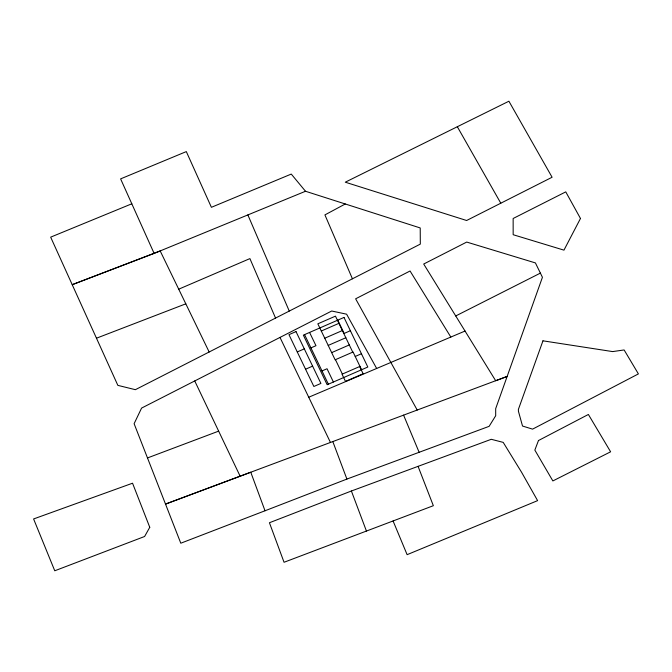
<?xml version="1.0" encoding="UTF-8"?>
<svg xmlns="http://www.w3.org/2000/svg" width="672" height="672" viewBox="0 0 672 672"><rect width="100%" height="100%" fill="white"/><g stroke="black" fill="none" stroke-linecap="round" stroke-linejoin="round"><path stroke-width="1.01" d="M345.29 203.977L324.92 214.897L352.422 278.796M305.508 191.26L154.123 253.411L120.607 178.878L186.312 151.595L211.403 207.312L291.262 174.073L305.508 191.26L420.218 227.942L420.311 244.121L135.383 389.684L117.852 385.367L50.669 237.149L131.821 203.792M455.717 315.958L540.397 273.109M457.33 126.731L345.282 182.196L466.62 220.5L552.098 177.248L508.906 101.22L457.33 126.731L500.8 203.204M321.3 331.019L338.915 323.341M324.752 338.218L342.376 330.54M297.259 351.935L304.307 348.869M310.934 347.894L315.966 345.702L309.582 332.43M350.381 330.716L344.148 333.43L337.772 320.149M328.213 345.416L345.828 337.739M331.674 352.615L349.289 344.938M305.558 369.214L312.606 366.139M321.997 370.936L327.029 368.743L333.404 382.015M355.211 356.462L361.435 353.749M359.982 366.391L342.04 374.203L345.5 381.402L363.115 373.733L359.654 366.534M178.727 289.178L249.908 258.602L275.545 318.066M308.725 397.236L465.058 331.036M351.389 491.005L269.43 522.74L284.046 562.271L433.348 505.705L418.068 466.351L351.389 491.005L366.433 531.048M265.02 510.77L346.903 479.077L489.132 426.334L495.692 415.741L495.684 408.652L542.43 277.284L535.416 262.92L466.721 242.071L423.704 264.029L495.684 380.73L507.158 376.429L165.53 504.084L250.765 472.223L265.02 510.77L180.793 543.211L134.114 423.704L141.582 408.089L331.716 311.01L346.609 314.185L376.664 368.466M96.474 338.201L185.808 303.828M154.123 253.411L72.24 284.676L160.18 250.933L209.16 352.002M147.504 457.943L218.652 431.138M418.068 466.351L491.266 439.303L503.202 442.378L521.581 472.265L537.608 500.632L407.114 554.669L393.078 520.96M450.828 337.067L410.063 271.001L355.631 298.805L417.22 410.054M361.586 369.743L353.069 351.994L335.126 359.814L317.839 323.82L335.462 316.142L352.741 352.136M335.454 359.671L342.367 374.069M304.559 334.622L328.373 384.208M279.989 337.411L330.456 442.462M194.729 380.948L240.139 476.213M247.867 214.922L289.254 311.052M403.586 415.136L419.126 452.29M332.825 441.58L346.903 479.077M542.959 340.822L518.398 409.374L518.414 411.222L522.522 426.04L532.577 429.139L638.4 373.901L624.128 349.952L612.637 351.59L542.959 340.822M538.474 440.538L534.845 450.089L552.863 480.942L610.613 451.802L588.386 414.464L538.474 440.538M580.474 218.476L563.959 250.144L513.164 234.713L513.148 218.492L565.765 191.873L580.474 218.476M149.764 527.302L144.606 536.491L54.76 570.78L33.6 518.952L132.544 483.21L149.764 527.302M296.008 331.59L288.968 334.664L313.858 386.484L320.905 383.418L296.008 331.59M343.997 317.436L303.358 335.143L327.172 384.728L367.819 367.03L343.997 317.436"/></g></svg>
